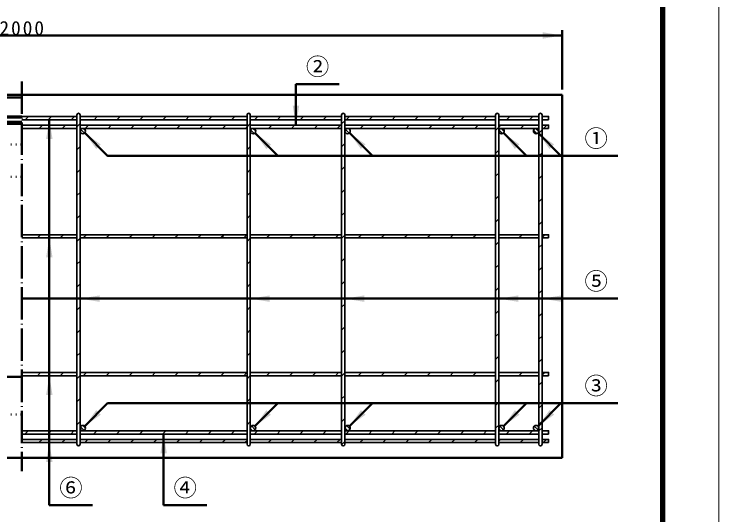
# Model space of a CAD drawing. Units: millimetres, scale not verified. Extents: x -2102 to 2102, y -1485 to 1485.
# Drawn here: x 798 to 2102, y -632 to 295 of the extents above; entities that cross this region are included whole.
import ezdxf
from ezdxf.enums import TextEntityAlignment as Align

# ---------------------------------------------------------------- set-up
doc = ezdxf.new("R2010")
doc.units = ezdxf.units.MM
doc.header["$LTSCALE"] = 5
doc.linetypes.add('DOTTED', pattern=[1.75, 0.25, -1.5])
doc.linetypes.add('LONG_DASHED_DOTTED', pattern=[15.25, 12, -1.5, 0.25, -1.5])
doc.layers.add('0-0_V-nasSTD', color=7, linetype='Continuous', lineweight=35)
doc.layers.add('0-1_0', color=7, linetype='Continuous', lineweight=50)
doc.styles.add('ＭＳ ゴシック', font='')
doc.styles.get('ＭＳ ゴシック').set_extended_font_data('MS Gothic')

msp = doc.modelspace()

# ---------------------------------------------------------------- linework, layer by layer
at = {"layer": '0-0_V-nasSTD', "lineweight": 50}
for p, q in [((1319.761, 165.892), (1319.761, 89.892)), ((863.261, -614.108), (863.261, 99.892)), ((1286.223, 32.93), (1243.797, 75.356)), ((1461.223, 32.93), (1418.797, 75.356)), ((1746.223, 32.93), (1703.797, 75.356)), ((1810.223, 32.93), (1767.797, 75.356)), ((1915.261, -231.441), (812.261, -231.441)), ((971.223, -425.146), (928.797, -467.573)), ((1915.261, -425.146), (971.223, -425.146)), ((1286.223, -425.146), (1243.797, -467.573)), ((1461.223, -425.146), (1418.797, -467.573)), ((1746.223, -425.146), (1703.797, -467.573)), ((1810.223, -425.146), (1767.797, -467.573)), ((1074.761, -614.108), (1074.761, -482.108))]:
    msp.add_line(p, q, dxfattribs=at)
at = {"layer": '0-0_V-nasSTD'}
for p, q in [((812.261, 105.892), (914.261, 105.892)), ((818.694, 99.892), (824.694, 105.892)), ((861.121, 99.892), (867.121, 105.892)), ((903.547, 99.892), (909.547, 105.892)), ((914.261, 108.892), (914.261, -501.108)), ((920.261, 108.892), (920.261, -501.108)), ((920.261, 105.892), (1229.261, 105.892)), ((945.973, 99.892), (951.973, 105.892)), ((988.4, 99.892), (994.4, 105.892)), ((1030.826, 99.892), (1036.826, 105.892)), ((1073.253, 99.892), (1079.253, 105.892)), ((1115.679, 99.892), (1121.679, 105.892)), ((1158.105, 99.892), (1164.105, 105.892)), ((1200.532, 99.892), (1206.532, 105.892)), ((1229.261, 108.892), (1229.261, -501.108)), ((1235.261, 108.892), (1235.261, -501.108)), ((1235.261, 105.892), (1404.261, 105.892)), ((1242.958, 99.892), (1248.958, 105.892)), ((1285.385, 99.892), (1291.385, 105.892)), ((1327.811, 99.892), (1333.811, 105.892)), ((1370.238, 99.892), (1376.238, 105.892)), ((1404.261, 108.892), (1404.261, -501.108)), ((1410.261, 108.892), (1410.261, -501.108)), ((1410.261, 105.892), (1689.261, 105.892)), ((1418.664, 105.892), (1412.664, 99.892)), ((1461.09, 105.892), (1455.09, 99.892)), ((1497.517, 99.892), (1503.517, 105.892)), ((1539.943, 99.892), (1545.943, 105.892)), ((1582.37, 99.892), (1588.37, 105.892)), ((1624.796, 99.892), (1630.796, 105.892)), ((1667.222, 99.892), (1673.222, 105.892)), ((1689.261, 108.892), (1689.261, -501.108)), ((1695.261, 108.892), (1695.261, -501.108)), ((1695.261, 105.892), (1769.261, 105.892)), ((1709.649, 99.892), (1715.649, 105.892)), ((1752.075, 99.892), (1758.075, 105.892)), ((1769.261, 108.892), (1769.261, -501.108)), ((1775.261, 108.892), (1775.261, -501.108)), ((812.261, 99.892), (914.261, 99.892)), ((920.261, 92.695), (914.261, 86.695)), ((920.261, 99.892), (1229.261, 99.892)), ((1235.261, 92.695), (1229.261, 86.695)), ((1235.261, 99.892), (1404.261, 99.892)), ((1410.261, 97.989), (1404.261, 91.989)), ((1410.261, 99.892), (1689.261, 99.892)), ((1695.261, 99.892), (1769.261, 99.892)), ((1775.261, 99.892), (1787.261, 99.892)), ((812.261, 89.892), (914.261, 89.892)), ((914.261, 83.892), (812.261, 83.892)), ((844.621, 83.892), (850.621, 89.892)), ((887.047, 83.892), (893.047, 89.892)), ((920.261, 89.892), (1229.261, 89.892)), ((1229.261, 83.892), (920.261, 83.892)), ((921.349, 82.005), (928.375, 74.98)), ((926.765, 83.66), (930.03, 80.396)), ((935.473, 89.892), (929.473, 83.892)), ((971.9, 83.892), (977.9, 89.892)), ((1014.326, 83.892), (1020.326, 89.892)), ((1056.753, 83.892), (1062.753, 89.892)), ((1099.179, 83.892), (1105.179, 89.892)), ((1141.605, 83.892), (1147.605, 89.892)), ((1184.032, 83.892), (1190.032, 89.892)), ((1226.458, 83.892), (1229.261, 86.695)), ((1235.261, 89.892), (1404.261, 89.892)), ((1404.261, 83.892), (1235.261, 83.892)), ((1235.69, 80.918), (1242.287, 74.321)), ((1239.808, 83.871), (1245.241, 78.439)), ((1268.885, 83.892), (1274.885, 89.892)), ((1311.311, 83.892), (1317.311, 89.892)), ((1353.738, 83.892), (1359.738, 89.892)), ((1396.164, 83.892), (1402.164, 89.892)), ((1410.261, 89.892), (1689.261, 89.892)), ((1689.261, 83.892), (1410.261, 83.892)), ((1411.363, 82.022), (1418.392, 74.993)), ((1416.81, 83.646), (1420.015, 80.441)), ((1438.59, 83.892), (1444.59, 89.892)), ((1481.017, 83.892), (1487.017, 89.892)), ((1523.443, 83.892), (1529.443, 89.892)), ((1565.87, 83.892), (1571.87, 89.892)), ((1608.296, 83.892), (1614.296, 89.892)), ((1650.722, 83.892), (1656.722, 89.892)), ((1695.261, 86.004), (1689.261, 80.004)), ((1769.261, 89.892), (1695.261, 89.892)), ((1699.149, 89.892), (1695.261, 86.004)), ((1769.261, 83.892), (1695.261, 83.892)), ((1695.58, 80.648), (1702.017, 74.21)), ((1699.47, 83.829), (1705.198, 78.101)), ((1735.575, 83.892), (1741.575, 89.892)), ((1759.488, 80.38), (1765.749, 74.118)), ((1763.168, 83.771), (1769.14, 77.798)), ((1775.261, 81.152), (1769.261, 75.152)), ((1775.261, 83.892), (1787.261, 83.892)), ((1778.002, 83.892), (1784.002, 89.892)), ((1410.261, 55.563), (1404.261, 49.563)), ((920.261, 50.268), (914.261, 44.268)), ((1235.261, 50.268), (1229.261, 44.268)), ((1695.261, 43.578), (1689.261, 37.578)), ((1775.261, 38.725), (1769.261, 32.725)), ((1410.261, 13.136), (1404.261, 7.136)), ((920.261, 7.842), (914.261, 1.842)), ((1235.261, 7.842), (1229.261, 1.842)), ((1695.261, 1.152), (1689.261, -4.848)), ((1775.261, -3.701), (1769.261, -9.701)), ((920.261, -34.584), (914.261, -40.584)), ((1235.261, -34.584), (1229.261, -40.584)), ((1410.261, -29.29), (1404.261, -35.29)), ((1695.261, -41.275), (1689.261, -47.275)), ((1775.261, -46.128), (1769.261, -52.128)), ((920.261, -77.011), (914.261, -83.011)), ((1235.261, -77.011), (1229.261, -83.011)), ((1410.261, -71.716), (1404.261, -77.716)), ((1695.261, -83.701), (1689.261, -89.701)), ((1775.261, -88.554), (1769.261, -94.554)), ((812.261, -113.108), (914.261, -113.108)), ((841.179, -119.108), (847.179, -113.108)), ((883.605, -119.108), (889.605, -113.108)), ((920.261, -113.108), (1229.261, -113.108)), ((932.032, -113.108), (926.032, -119.108)), ((968.458, -119.108), (974.458, -113.108)), ((1010.885, -119.108), (1016.885, -113.108)), ((1053.311, -119.108), (1059.311, -113.108)), ((1095.738, -119.108), (1101.738, -113.108)), ((1138.164, -119.108), (1144.164, -113.108)), ((1180.59, -119.108), (1185.373, -114.325)), ((1186.59, -113.108), (1185.373, -114.325)), ((1223.017, -119.108), (1229.017, -113.108)), ((1235.261, -113.108), (1404.261, -113.108)), ((1265.443, -119.108), (1271.443, -113.108)), ((1307.87, -119.108), (1313.87, -113.108)), ((1350.296, -119.108), (1356.296, -113.108)), ((1392.722, -119.108), (1398.722, -113.108)), ((1410.261, -114.143), (1404.261, -120.143)), ((1410.261, -113.108), (1689.261, -113.108)), ((1441.149, -113.108), (1435.149, -119.108)), ((1477.575, -119.108), (1483.575, -113.108)), ((1520.002, -119.108), (1526.002, -113.108)), ((1562.428, -119.108), (1568.428, -113.108)), ((1604.854, -119.108), (1610.854, -113.108)), ((1647.281, -119.108), (1653.281, -113.108)), ((1695.261, -113.108), (1769.261, -113.108)), ((1695.261, -113.554), (1695.707, -113.108)), ((1732.134, -119.108), (1738.134, -113.108)), ((1775.261, -118.407), (1780.56, -113.108)), ((812.261, -119.108), (914.261, -119.108)), ((920.261, -119.437), (914.261, -125.437)), ((920.261, -119.108), (1229.261, -119.108)), ((1235.261, -119.437), (1229.261, -125.437)), ((1235.261, -119.108), (1404.261, -119.108)), ((1410.261, -119.108), (1689.261, -119.108)), ((1695.261, -126.128), (1689.261, -132.128)), ((1695.261, -119.108), (1769.261, -119.108)), ((1775.261, -119.108), (1787.261, -119.108)), ((1769.261, -136.981), (1775.261, -130.981)), ((920.261, -161.864), (914.261, -167.864)), ((1235.261, -161.864), (1229.261, -167.864)), ((1410.261, -156.569), (1404.261, -162.569)), ((1695.261, -168.554), (1689.261, -174.554)), ((1775.261, -173.407), (1769.261, -179.407)), ((920.261, -204.29), (914.261, -210.29)), ((1235.261, -204.29), (1229.261, -210.29)), ((1410.261, -198.996), (1404.261, -204.996)), ((1695.261, -210.981), (1689.261, -216.981)), ((1769.261, -221.833), (1775.261, -215.833)), ((920.261, -246.716), (914.261, -252.716)), ((1235.261, -246.716), (1229.261, -252.716)), ((1410.261, -241.422), (1404.261, -247.422)), ((1695.261, -253.407), (1689.261, -259.407)), ((1775.261, -258.26), (1769.261, -264.26)), ((1410.261, -283.848), (1404.261, -289.848)), ((920.261, -289.143), (914.261, -295.143)), ((1235.261, -289.143), (1229.261, -295.143)), ((1695.261, -295.833), (1689.261, -301.833)), ((1769.261, -306.686), (1775.261, -300.686)), ((920.261, -331.569), (914.261, -337.569)), ((1235.261, -331.569), (1229.261, -337.569)), ((1410.261, -326.275), (1404.261, -332.275)), ((1695.261, -338.26), (1689.261, -344.26)), ((1775.261, -343.113), (1769.261, -349.113)), ((812.261, -368.108), (914.261, -368.108)), ((812.261, -374.108), (914.261, -374.108)), ((841.179, -374.108), (847.179, -368.108)), ((883.605, -374.108), (889.605, -368.108)), ((920.261, -373.996), (914.261, -379.996)), ((920.261, -368.108), (1229.261, -368.108)), ((920.261, -374.108), (1229.261, -374.108)), ((932.032, -368.108), (926.032, -374.108)), ((968.458, -374.108), (974.458, -368.108)), ((1010.885, -374.108), (1016.885, -368.108)), ((1053.311, -374.108), (1059.311, -368.108)), ((1095.738, -374.108), (1101.738, -368.108)), ((1138.164, -374.108), (1144.164, -368.108)), ((1180.59, -374.108), (1185.373, -369.325)), ((1186.59, -368.108), (1185.373, -369.325)), ((1223.017, -374.108), (1229.017, -368.108)), ((1235.261, -373.996), (1229.261, -379.996)), ((1235.261, -368.108), (1404.261, -368.108)), ((1235.261, -374.108), (1404.261, -374.108)), ((1265.443, -374.108), (1271.443, -368.108)), ((1307.87, -374.108), (1313.87, -368.108)), ((1350.296, -374.108), (1356.296, -368.108)), ((1392.722, -374.108), (1398.722, -368.108)), ((1410.261, -368.701), (1404.261, -374.701)), ((1410.261, -368.108), (1689.261, -368.108)), ((1410.261, -374.108), (1689.261, -374.108)), ((1441.149, -368.108), (1435.149, -374.108)), ((1477.575, -374.108), (1483.575, -368.108)), ((1520.002, -374.108), (1526.002, -368.108)), ((1562.428, -374.108), (1568.428, -368.108)), ((1604.854, -374.108), (1610.854, -368.108)), ((1647.281, -374.108), (1653.281, -368.108)), ((1695.261, -368.108), (1769.261, -368.108)), ((1695.261, -368.554), (1695.707, -368.108)), ((1695.261, -374.108), (1769.261, -374.108)), ((1732.134, -374.108), (1738.134, -368.108)), ((1775.261, -373.407), (1780.56, -368.108)), ((1775.261, -374.108), (1787.261, -374.108)), ((1695.261, -380.686), (1689.261, -386.686)), ((1769.261, -391.539), (1775.261, -385.539)), ((920.261, -416.422), (914.261, -422.422)), ((1235.261, -416.422), (1229.261, -422.422)), ((1410.261, -411.128), (1404.261, -417.128)), ((1695.261, -423.113), (1689.261, -429.113)), ((1775.261, -427.965), (1769.261, -433.965)), ((1410.261, -453.554), (1404.261, -459.554)), ((920.261, -458.848), (914.261, -464.848)), ((920.793, -468.865), (927.505, -475.577)), ((925.109, -466.11), (930.259, -471.26)), ((1235.261, -458.848), (1229.261, -464.848)), ((1237.246, -467.12), (1244.25, -474.124)), ((1413.379, -466.476), (1419.893, -472.991)), ((1695.261, -465.539), (1689.261, -471.539)), ((1697.034, -467.289), (1704.08, -474.335)), ((1760.844, -467.459), (1767.911, -474.526)), ((1769.261, -464.26), (1775.261, -458.26)), ((812.261, -476.108), (914.261, -476.108)), ((914.261, -482.108), (812.261, -482.108)), ((818.032, -482.108), (824.032, -476.108)), ((860.458, -482.108), (866.458, -476.108)), ((902.885, -482.108), (908.885, -476.108)), ((920.261, -476.108), (1229.261, -476.108)), ((1229.261, -482.108), (920.261, -482.108)), ((945.311, -482.108), (951.311, -476.108)), ((987.738, -482.108), (993.738, -476.108)), ((1030.164, -482.108), (1036.164, -476.108)), ((1072.59, -482.108), (1078.59, -476.108)), ((1115.017, -482.108), (1121.017, -476.108)), ((1157.443, -482.108), (1163.443, -476.108)), ((1199.87, -482.108), (1205.87, -476.108)), ((1235.261, -476.108), (1404.261, -476.108)), ((1404.261, -482.108), (1235.261, -482.108)), ((1235.422, -472.368), (1239.002, -475.947)), ((1242.296, -482.108), (1248.296, -476.108)), ((1284.722, -482.108), (1290.722, -476.108)), ((1327.149, -482.108), (1333.149, -476.108)), ((1369.575, -482.108), (1375.575, -476.108)), ((1410.261, -476.108), (1689.261, -476.108)), ((1689.261, -482.108), (1410.261, -482.108)), ((1410.302, -470.47), (1415.899, -476.067)), ((1412.002, -482.108), (1418.002, -476.108)), ((1454.428, -482.108), (1460.428, -476.108)), ((1496.854, -482.108), (1502.854, -476.108)), ((1539.281, -482.108), (1545.281, -476.108)), ((1581.707, -482.108), (1587.707, -476.108)), ((1624.134, -482.108), (1630.134, -476.108)), ((1666.56, -482.108), (1672.56, -476.108)), ((1769.261, -476.108), (1695.261, -476.108)), ((1769.261, -482.108), (1695.261, -482.108)), ((1695.605, -472.931), (1698.438, -475.764)), ((1708.986, -482.108), (1714.986, -476.108)), ((1751.413, -482.108), (1757.413, -476.108)), ((1759.944, -473.63), (1761.74, -475.426)), ((1769.261, -476.392), (1775.261, -470.392)), ((1775.261, -482.108), (1787.261, -482.108)), ((812.261, -492.108), (914.261, -492.108)), ((843.958, -498.108), (849.958, -492.108)), ((886.385, -498.108), (892.385, -492.108)), ((920.261, -492.108), (1229.261, -492.108)), ((934.811, -492.108), (928.811, -498.108)), ((971.238, -498.108), (977.238, -492.108)), ((1013.664, -498.108), (1019.664, -492.108)), ((1056.09, -498.108), (1062.09, -492.108)), ((1098.517, -498.108), (1104.517, -492.108)), ((1140.943, -498.108), (1146.943, -492.108)), ((1183.37, -498.108), (1189.37, -492.108)), ((1225.796, -498.108), (1229.261, -494.643)), ((1235.261, -492.108), (1404.261, -492.108)), ((1274.222, -492.108), (1268.222, -498.108)), ((1316.649, -492.108), (1310.649, -498.108)), ((1353.075, -498.108), (1359.075, -492.108)), ((1395.502, -498.108), (1401.502, -492.108)), ((1410.261, -492.108), (1689.261, -492.108)), ((1437.928, -498.108), (1443.928, -492.108)), ((1480.354, -498.108), (1486.354, -492.108)), ((1522.781, -498.108), (1528.781, -492.108)), ((1565.207, -498.108), (1571.207, -492.108)), ((1607.634, -498.108), (1613.634, -492.108)), ((1650.06, -498.108), (1656.06, -492.108)), ((1695.261, -492.108), (1769.261, -492.108)), ((1695.261, -495.333), (1698.486, -492.108)), ((1734.913, -498.108), (1740.913, -492.108)), ((1777.339, -498.108), (1783.339, -492.108)), ((812.261, -498.108), (914.261, -498.108)), ((920.261, -501.275), (917.433, -504.103)), ((920.261, -498.108), (1229.261, -498.108)), ((1235.261, -501.275), (1232.433, -504.103)), ((1235.261, -498.108), (1404.261, -498.108)), ((1410.261, -495.981), (1404.261, -501.981)), ((1410.261, -498.108), (1689.261, -498.108)), ((1695.261, -498.108), (1769.261, -498.108)), ((1775.261, -498.108), (1787.261, -498.108))]:
    msp.add_line(p, q, dxfattribs=at)
at = {"layer": '0-0_V-nasSTD', "lineweight": 18}
for points in [[(-2102.5, -1485), (-2102.5, 1485), (2102.5, 1485), (2102.5, -1485)], [(-2002.5, -1385), (-2002.5, 1385), (2002.5, 1385), (2002.5, -1385)]]:
    msp.add_lwpolyline(points, close=True, dxfattribs=at)
at = {"layer": '0-0_V-nasSTD', "lineweight": 100}
msp.add_lwpolyline([(-1997.5, 1380), (-1997.5, -1380), (1997.5, -1380), (1997.5, 1380)], close=True, dxfattribs=at)
at = {"layer": '0-0_V-nasSTD'}
for points in [[(1775.261, 105.892), (1787.261, 105.892), (1787.261, 99.892)], [(1775.261, 89.892), (1787.261, 89.892), (1787.261, 83.892)], [(1775.261, -113.108), (1787.261, -113.108), (1787.261, -119.108)], [(1775.261, -368.108), (1787.261, -368.108), (1787.261, -374.108)], [(1775.261, -476.108), (1787.261, -476.108), (1787.261, -482.108)], [(1775.261, -492.108), (1787.261, -492.108), (1787.261, -498.108)]]:
    msp.add_lwpolyline(points, dxfattribs=at)
at = {"layer": '0-0_V-nasSTD', "lineweight": 50}
msp.add_lwpolyline([(1915.261, 32.93), (971.223, 32.93), (928.797, 75.356)], dxfattribs=at)
at = {"layer": '0-0_V-nasSTD'}
for centre in [(925.261, 78.892), (1240.261, 78.892), (1415.261, 78.892), (1700.261, 78.892), (1764.261, 78.892), (925.261, -471.108), (1240.261, -471.108), (1415.261, -471.108), (1700.261, -471.108), (1764.261, -471.108)]:
    msp.add_circle(centre, 5, dxfattribs=at)
for centre, start, end in [((917.261, 108.892), 0, 180), ((1232.261, 108.892), 0, 180), ((1407.261, 108.892), 0, 180), ((1692.261, 108.892), 0, 180), ((1772.261, 108.892), 0, 180), ((917.261, -501.108), 180, 0), ((1232.261, -501.108), 180, 0), ((1407.261, -501.108), 180, 0), ((1692.261, -501.108), 180, 0), ((1772.261, -501.108), 180, 0)]:
    msp.add_arc(centre, 3, start, end, dxfattribs=at)
for points in [[(1776.261, 249.892), (1776.261, 261.892), (1812.261, 255.892)], [(1313.761, 125.892), (1319.761, 89.892), (1325.761, 125.892)], [(857.261, 63.892), (863.261, 99.892), (869.261, 63.892)], [(928.797, 75.356), (950.01, 45.658), (958.495, 54.143)], [(1243.797, 75.356), (1265.01, 45.658), (1273.495, 54.143)], [(1418.797, 75.356), (1440.01, 45.658), (1448.495, 54.143)], [(1703.797, 75.356), (1725.01, 45.658), (1733.495, 54.143)], [(1767.797, 75.356), (1789.01, 45.658), (1797.495, 54.143)], [(857.261, -155.108), (863.261, -119.108), (869.261, -155.108)], [(920.261, -231.441), (956.261, -237.441), (956.261, -225.441)], [(1235.261, -231.441), (1271.261, -237.441), (1271.261, -225.441)], [(1410.261, -231.441), (1446.261, -237.441), (1446.261, -225.441)], [(1695.261, -231.441), (1731.261, -237.441), (1731.261, -225.441)], [(1775.261, -231.441), (1811.261, -237.441), (1811.261, -225.441)], [(857.261, -410.108), (863.261, -374.108), (869.261, -410.108)], [(928.797, -467.573), (950.01, -437.874), (958.495, -446.359)], [(1243.797, -467.573), (1265.01, -437.874), (1273.495, -446.359)], [(1418.797, -467.573), (1440.01, -437.874), (1448.495, -446.359)], [(1703.797, -467.573), (1725.01, -437.874), (1733.495, -446.359)], [(1767.797, -467.573), (1789.01, -437.874), (1797.495, -446.359)], [(1068.761, -518.108), (1074.761, -482.108), (1080.761, -518.108)], [(857.261, -534.108), (863.261, -498.108), (869.261, -534.108)]]:
    msp.add_solid(points, dxfattribs=at)
at = {"layer": '0-1_0'}
for p, q in [((1812.261, 155.892), (1812.261, 265.892)), ((-187.739, 255.892), (1812.261, 255.892)), ((1319.761, 165.892), (1399.761, 165.892)), ((-179.739, 145.892), (1812.261, 145.892)), ((1812.261, 145.892), (1812.261, -526.108)), ((-179.739, 140.892), (812.261, 140.892)), ((-187.739, 105.907), (812.261, 105.907)), ((-187.739, 103.892), (812.261, 103.892)), ((-187.739, 95.892), (812.261, 95.892)), ((-187.739, 92.534), (812.261, 92.534)), ((-67.739, -376.108), (812.261, -376.108)), ((-187.739, -526.108), (1812.261, -526.108)), ((863.261, -614.108), (943.261, -614.108)), ((1074.761, -614.108), (1154.761, -614.108))]:
    msp.add_line(p, q, dxfattribs=at)
at = {"layer": '0-1_0', "linetype": 'LONG_DASHED_DOTTED'}
msp.add_line((812.261, 170.892), (812.261, -551.108), dxfattribs=at)
at = {"layer": '0-1_0', "linetype": 'DOTTED'}
for p, q in [((-187.739, 53.892), (812.261, 53.892)), ((-187.739, -6.108), (812.261, -6.108)), ((-187.739, -446.108), (812.261, -446.108))]:
    msp.add_line(p, q, dxfattribs=at)

# ---------------------------------------------------------------- texts
at = {"layer": '0-0_V-nasSTD', "style": 'ＭＳ ゴシック'}
for s, p in [('②', (1338.161, 172.892)), ('①', (1853.661, 39.93)), ('⑤', (1853.661, -224.441)), ('③', (1853.661, -418.146)), ('⑥', (881.661, -607.108)), ('④', (1093.161, -607.108))]:
    msp.add_text(s, height=31.67, dxfattribs=at).set_placement(p, align=Align.BOTTOM_LEFT)
at = {"layer": '0-0_V-nasSTD', "insert": (770.861, 255.892), "char_height": 26.39, "attachment_point": 7, "style": 'ＭＳ ゴシック'}
msp.add_mtext('\\T1.2;2000', dxfattribs=at)

doc.saveas('drawing.dxf')
